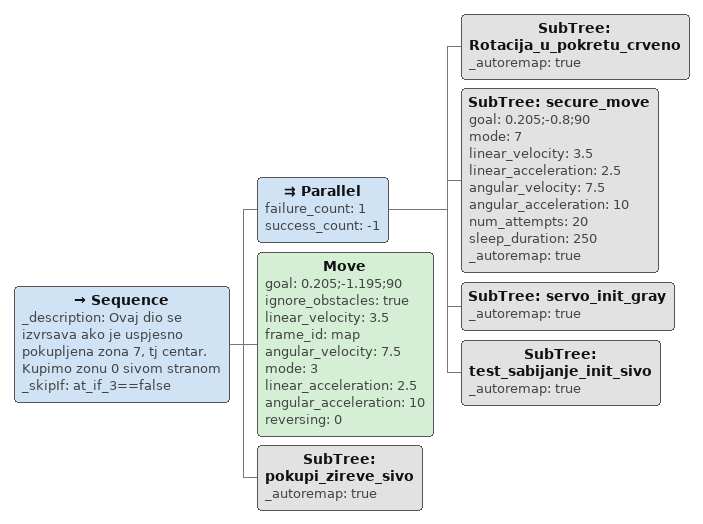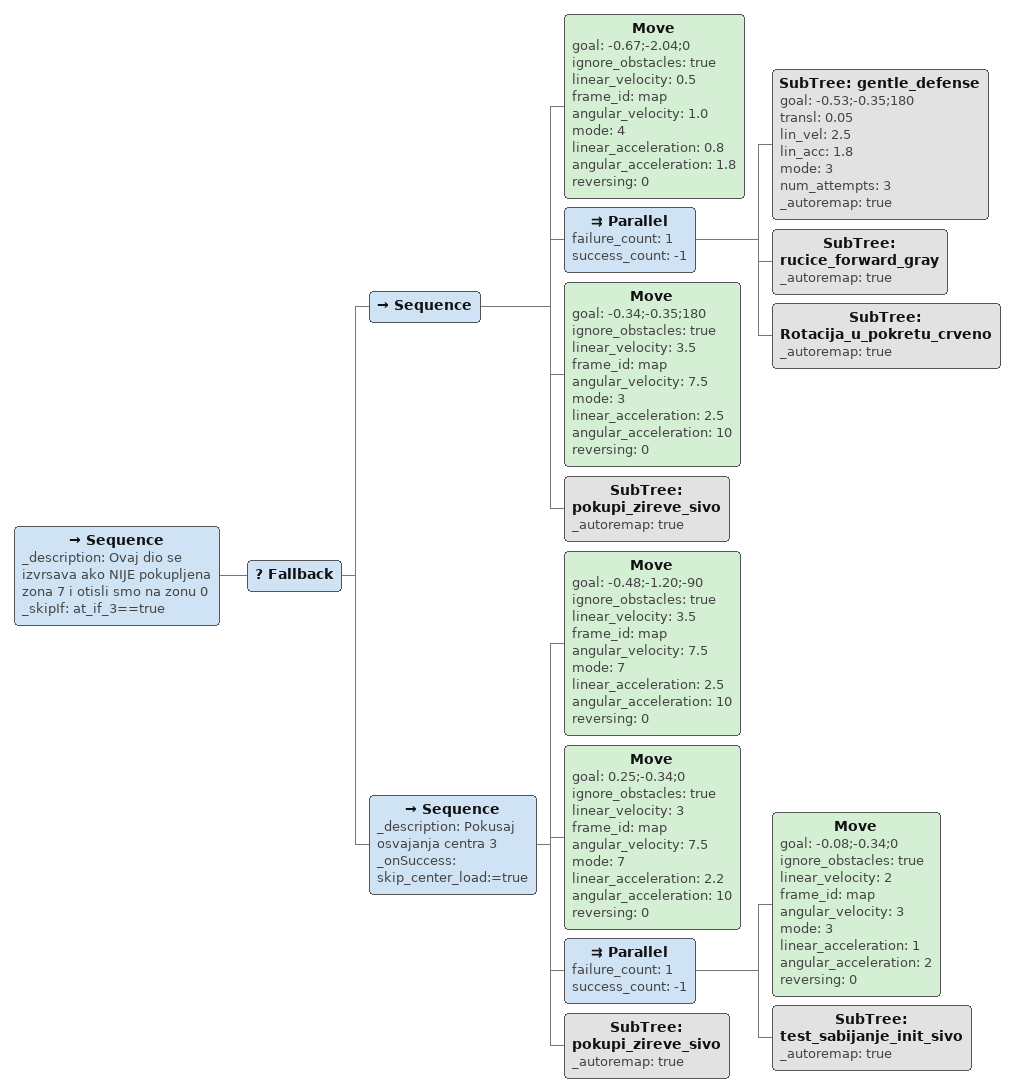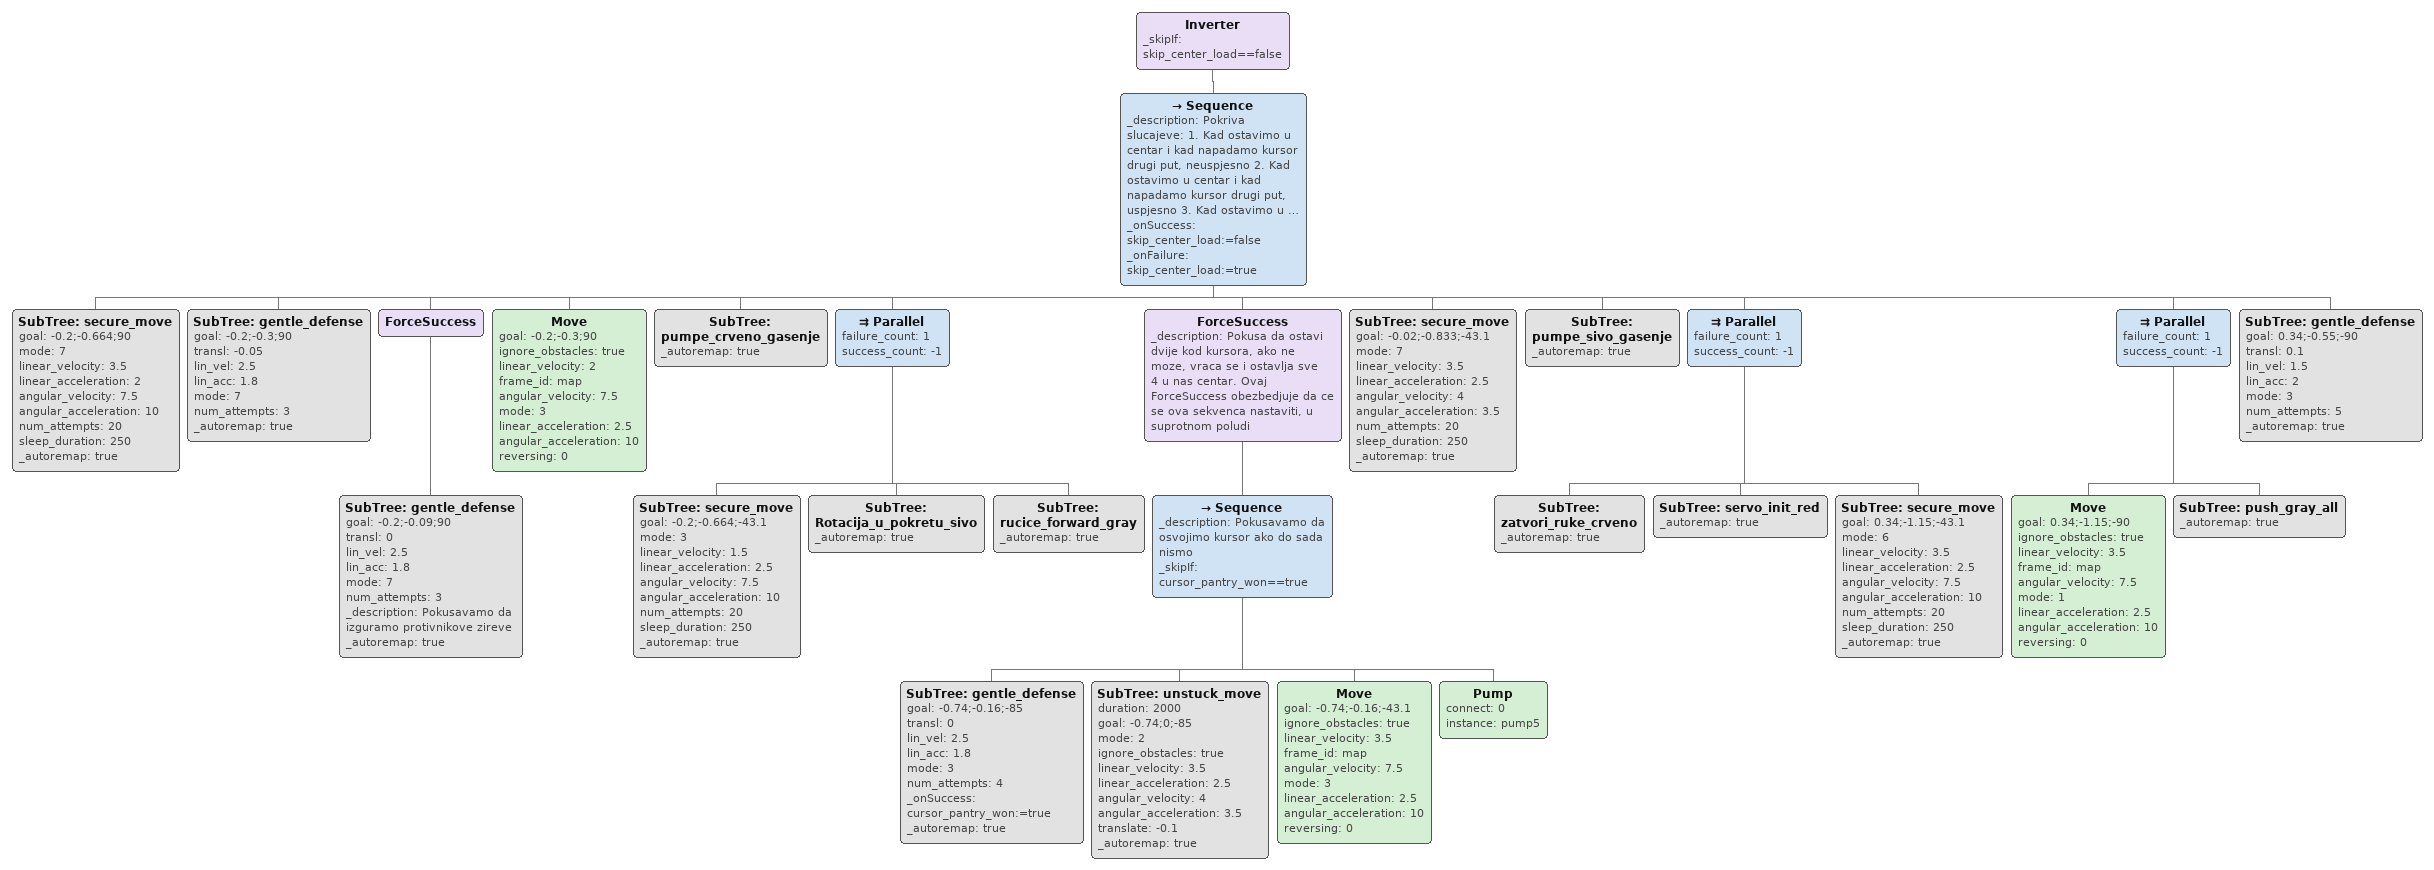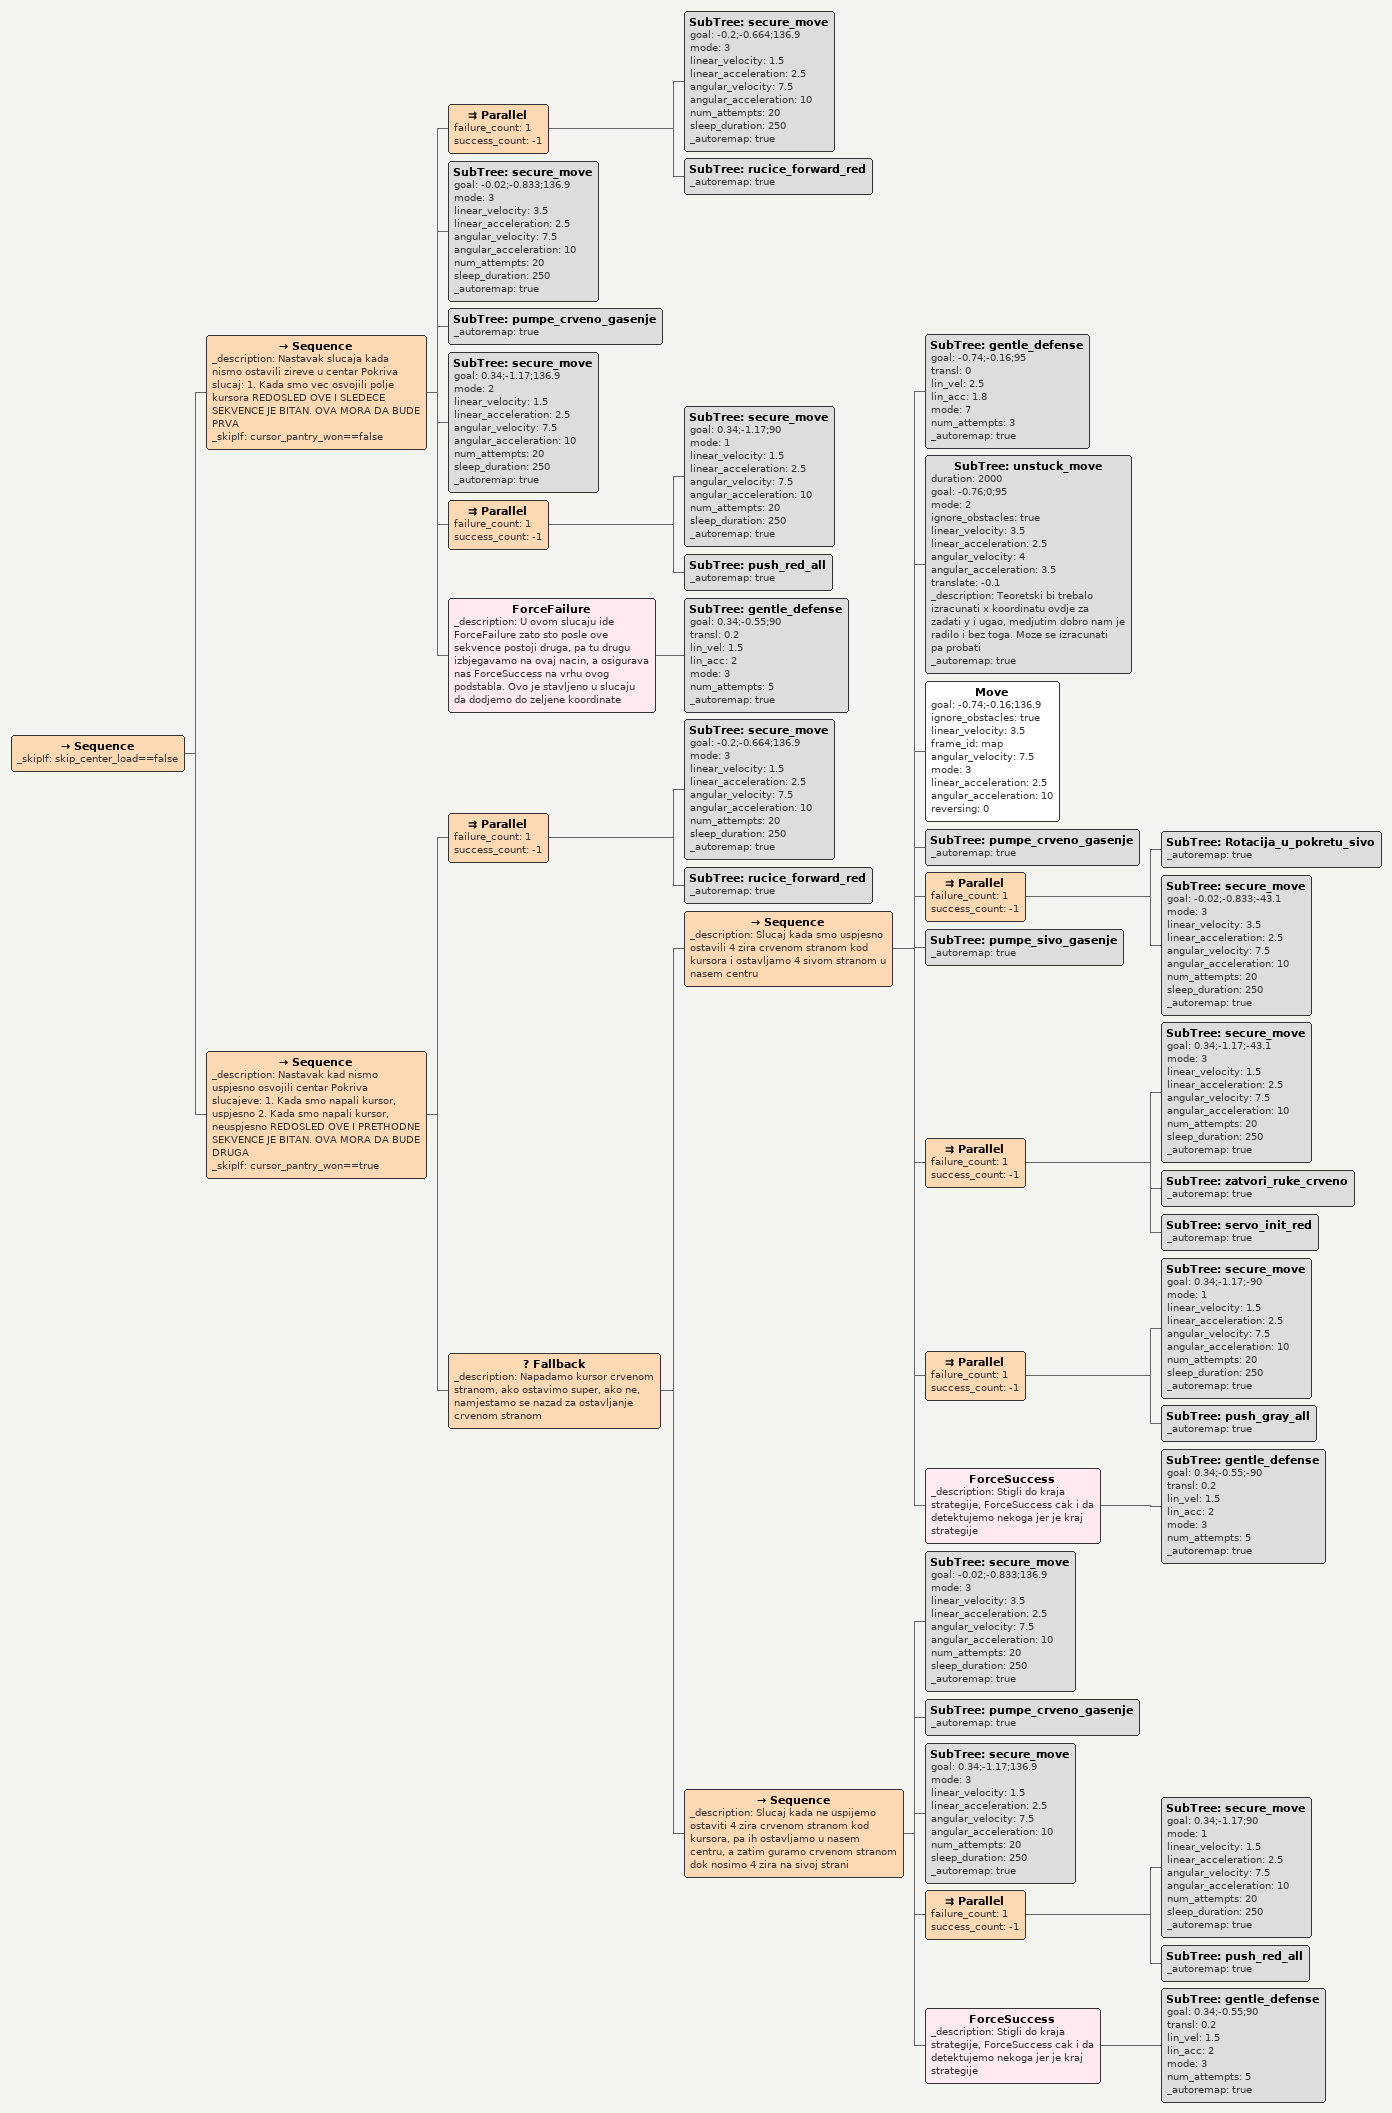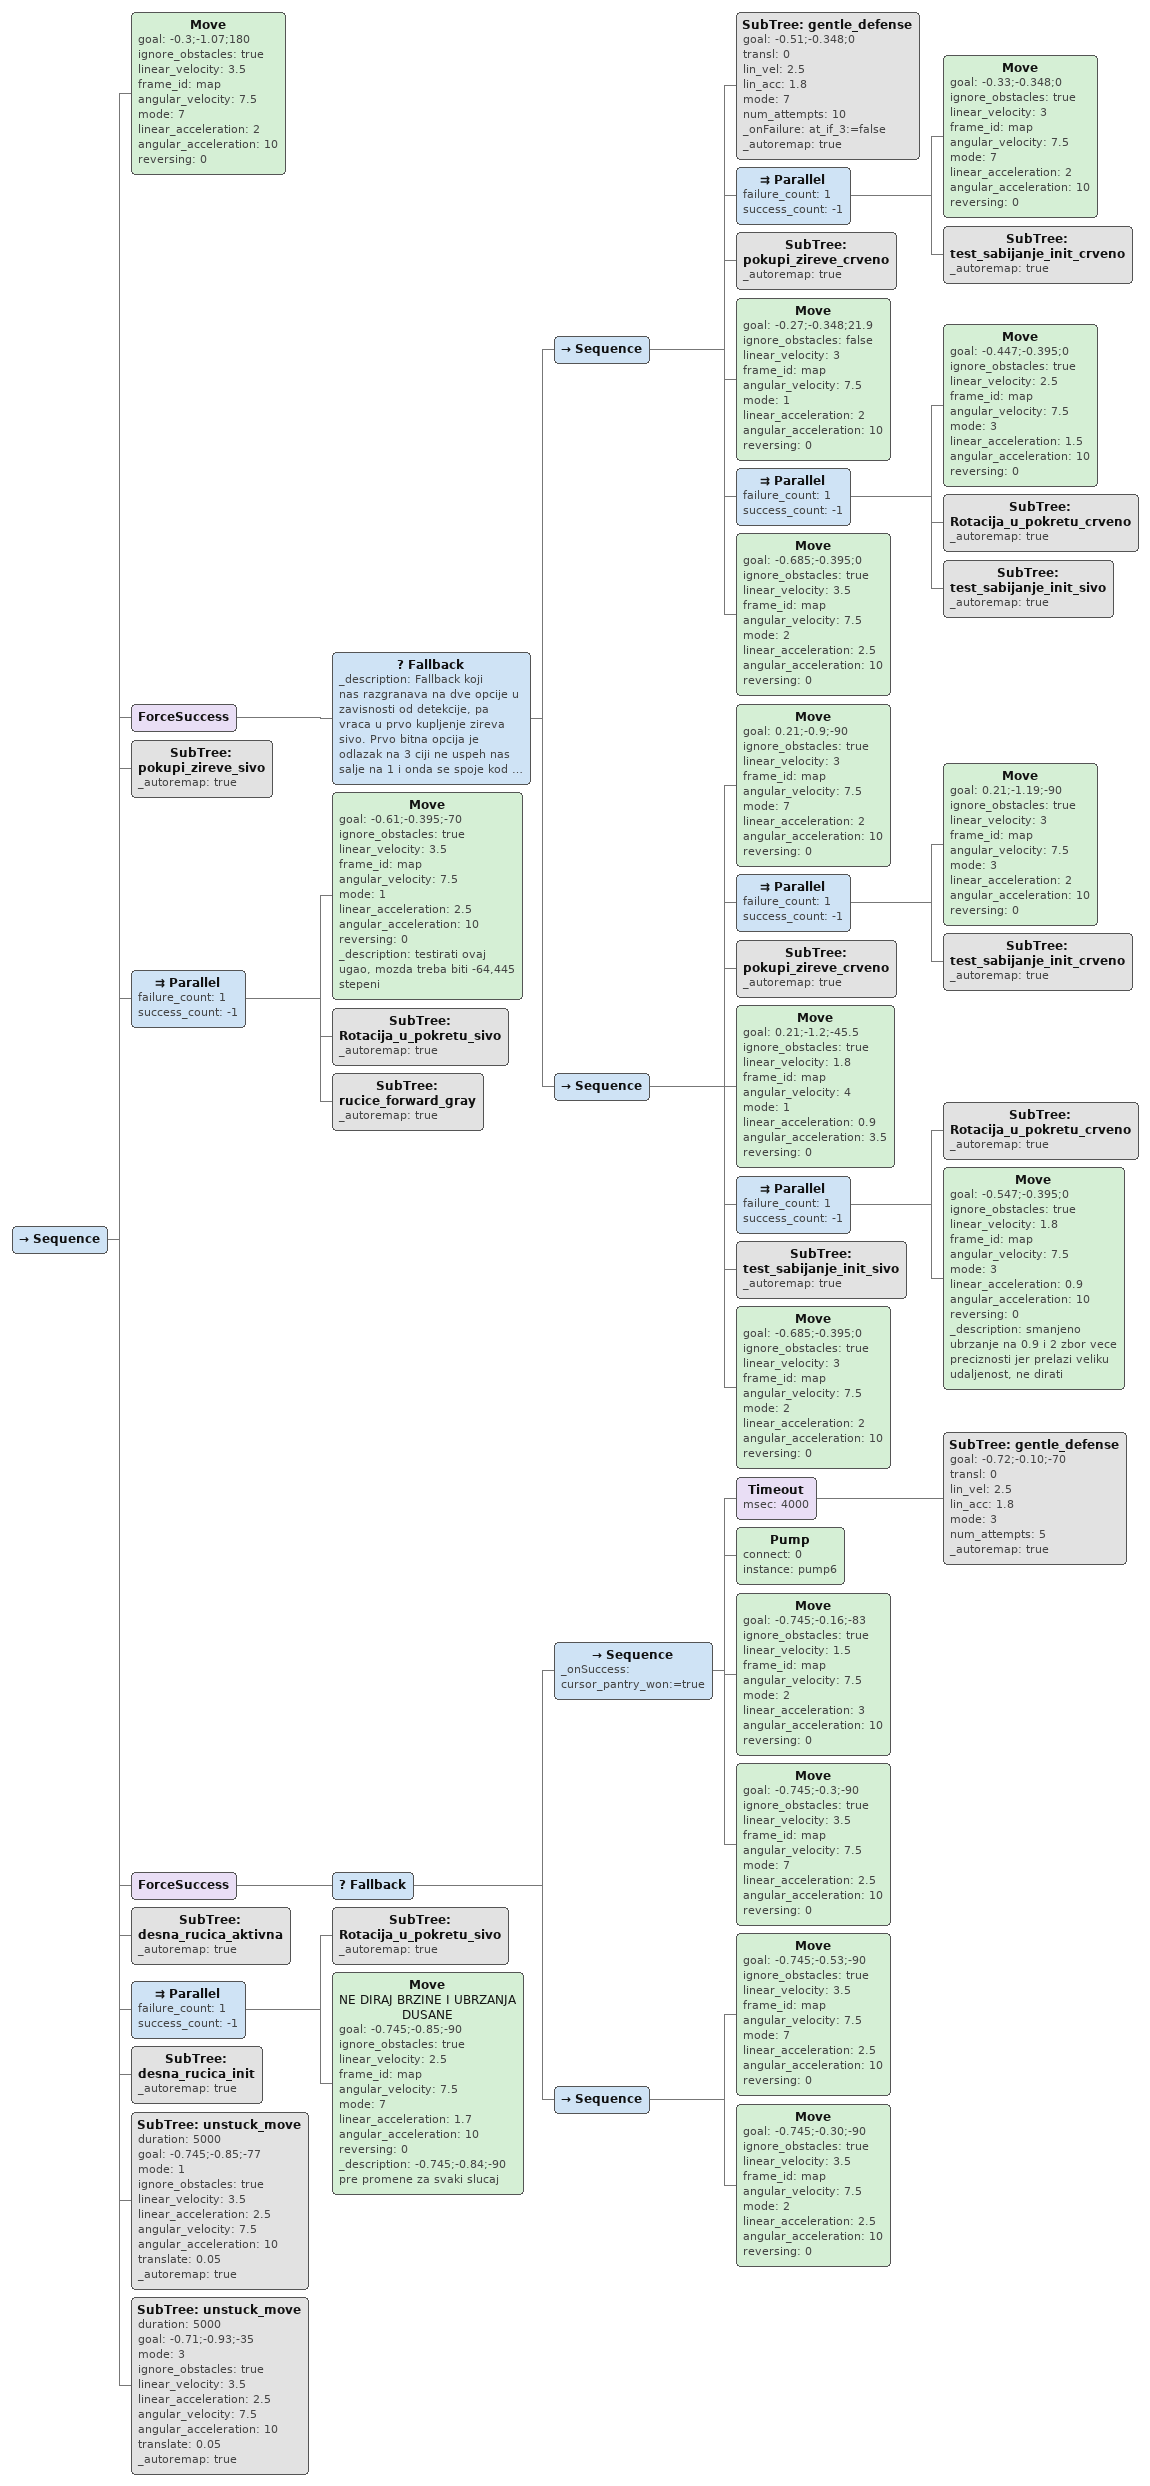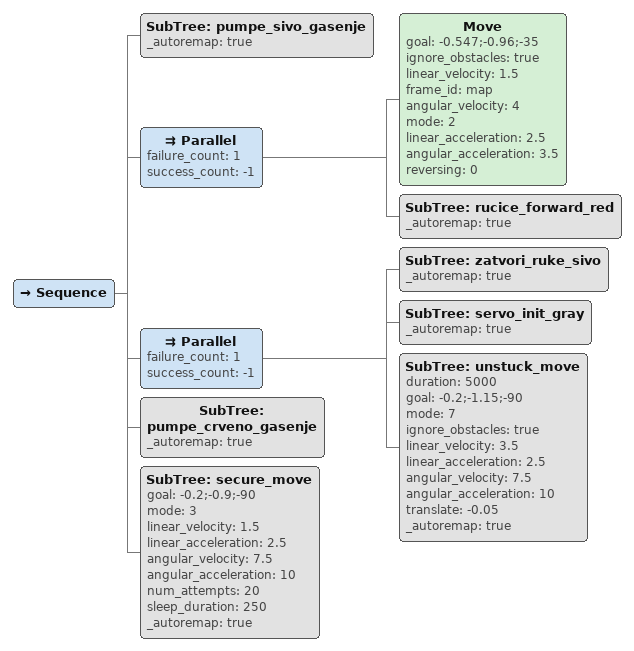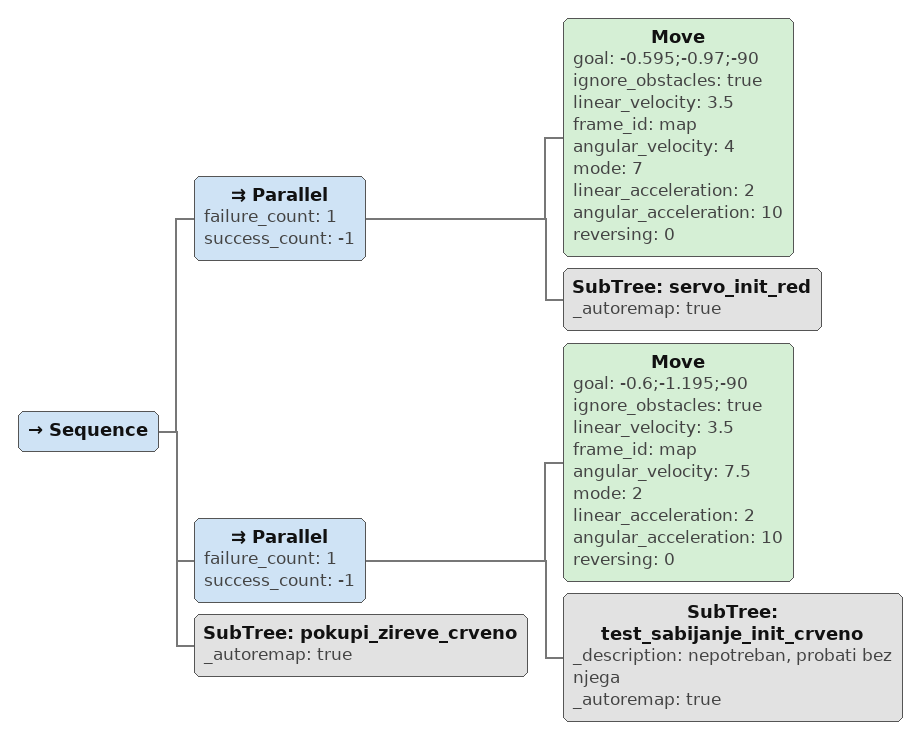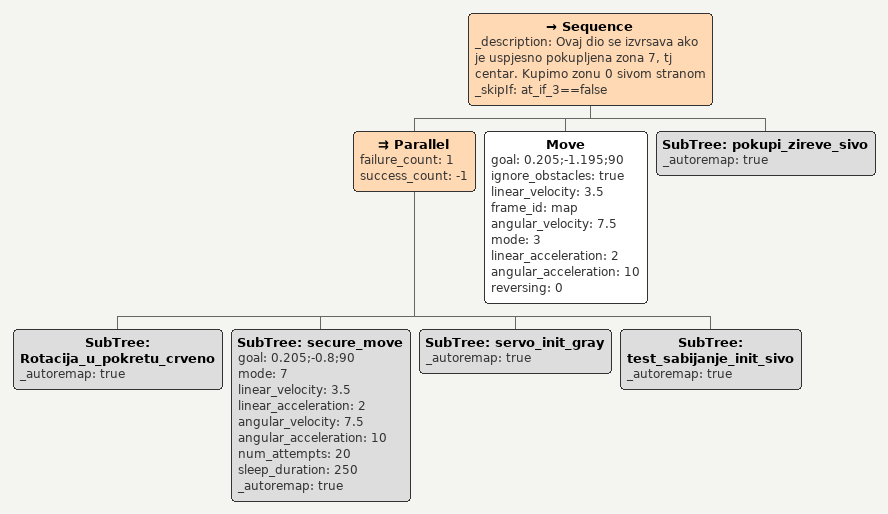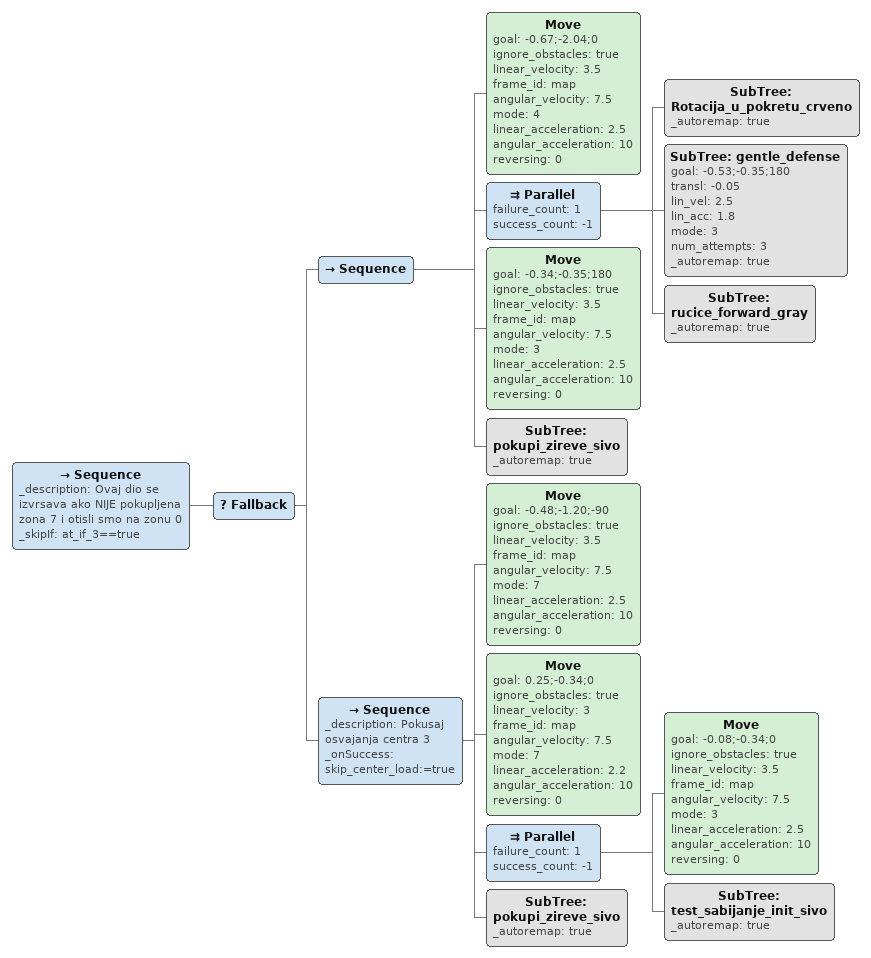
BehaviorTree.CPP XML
<Sequence _description="Ovaj dio se izvrsava ako je uspjesno pokupljena zona 7, tj centar. Kupimo zonu 0 sivom stranom" _skipIf="at_if_3==false">
  <Parallel failure_count="1" success_count="-1">
    <SubTree ID="Rotacija_u_pokretu_crveno" _autoremap="true"/>
    <SubTree ID="secure_move" goal="0.205;-0.8;90" mode="7" linear_velocity="3.5" linear_acceleration="2.5" angular_velocity="7.5" angular_acceleration="10" num_attempts="20" sleep_duration="250" _autoremap="true"/>
    <SubTree ID="servo_init_gray" _autoremap="true"/>
    <SubTree ID="test_sabijanje_init_sivo" _autoremap="true"/>
  </Parallel>
  <Move goal="0.205;-1.195;90" ignore_obstacles="true" linear_velocity="3.5" frame_id="map" angular_velocity="7.5" mode="3" linear_acceleration="2.5" angular_acceleration="10" reversing="0"/>
  <SubTree ID="pokupi_zireve_sivo" _autoremap="true"/>
</Sequence>

<Sequence _description="Ovaj dio se izvrsava ako NIJE pokupljena zona 7 i otisli smo na zonu 0
" _skipIf="at_if_3==true">
        <Fallback>
          <Sequence>
            <Move goal="-0.67;-2.04;0" ignore_obstacles="true" linear_velocity="0.5" frame_id="map" angular_velocity="1.0" mode="4" linear_acceleration="0.8" angular_acceleration="1.8" reversing="0"/>
            <Parallel failure_count="1" success_count="-1">
              <SubTree ID="gentle_defense" goal="-0.53;-0.35;180" transl="0.05" lin_vel="2.5" lin_acc="1.8" mode="3" num_attempts="3" _autoremap="true"/>
              <SubTree ID="rucice_forward_gray" _autoremap="true"/>
              <SubTree ID="Rotacija_u_pokretu_crveno" _autoremap="true"/>
            </Parallel>
            <Move goal="-0.34;-0.35;180" ignore_obstacles="true" linear_velocity="3.5" frame_id="map" angular_velocity="7.5" mode="3" linear_acceleration="2.5" angular_acceleration="10" reversing="0"/>
            <SubTree ID="pokupi_zireve_sivo" _autoremap="true"/>
          </Sequence>
          <Sequence _description="Pokusaj osvajanja centra 3" _onSuccess="skip_center_load:=true">
            <Move goal="-0.48;-1.20;-90" ignore_obstacles="true" linear_velocity="3.5" frame_id="map" angular_velocity="7.5" mode="7" linear_acceleration="2.5" angular_acceleration="10" reversing="0"/>
            <Move goal="0.25;-0.34;0" ignore_obstacles="true" linear_velocity="3" frame_id="map" angular_velocity="7.5" mode="7" linear_acceleration="2.2" angular_acceleration="10" reversing="0"/>
            <Parallel failure_count="1" success_count="-1">
              <Move goal="-0.08;-0.34;0" ignore_obstacles="true" linear_velocity="2" frame_id="map" angular_velocity="3" mode="3" linear_acceleration="1" angular_acceleration="2" reversing="0"/>
              <SubTree ID="test_sabijanje_init_sivo" _autoremap="true"/>
            </Parallel>
            <SubTree ID="pokupi_zireve_sivo" _autoremap="true"/>
          </Sequence>
        </Fallback>
      </Sequence>

<Inverter _skipIf="skip_center_load==false">
            <Sequence _description="Pokriva slucajeve:
1. Kad ostavimo u centar i kad napadamo kursor drugi put, neuspjesno
2. Kad ostavimo u centar i kad napadamo kursor drugi put, uspjesno
3. Kad ostavimo u centar i kad smo osvojili kursor prvi put
** Preko gentle_defence se prebacujemo na slucajeve kad nismo ostavili u centar" _onSuccess="skip_center_load:=false" _onFailure="skip_center_load:=true">
              <SubTree ID="secure_move" goal="-0.2;-0.664;90" mode="7" linear_velocity="3.5" linear_acceleration="2" angular_velocity="7.5" angular_acceleration="10" num_attempts="20" sleep_duration="250" _autoremap="true"/>
              <SubTree ID="gentle_defense" goal="-0.2;-0.3;90" transl="-0.05" lin_vel="2.5" lin_acc="1.8" mode="7" num_attempts="3" _autoremap="true"/>
              <ForceSuccess>
                <SubTree ID="gentle_defense" goal="-0.2;-0.09;90" transl="0" lin_vel="2.5" lin_acc="1.8" mode="7" num_attempts="3" _description="Pokusavamo da izguramo protivnikove zireve" _autoremap="true"/>
              </ForceSuccess>
              <Move goal="-0.2;-0.3;90" ignore_obstacles="true" linear_velocity="2" frame_id="map" angular_velocity="7.5" mode="3" linear_acceleration="2.5" angular_acceleration="10" reversing="0"/>
              <SubTree ID="pumpe_crveno_gasenje" _autoremap="true"/>
              <Parallel failure_count="1" success_count="-1">
                <SubTree ID="secure_move" goal="-0.2;-0.664;-43.1" mode="3" linear_velocity="1.5" linear_acceleration="2.5" angular_velocity="7.5" angular_acceleration="10" num_attempts="20" sleep_duration="250" _autoremap="true"/>
                <SubTree ID="Rotacija_u_pokretu_sivo" _autoremap="true"/>
                <SubTree ID="rucice_forward_gray" _autoremap="true"/>
              </Parallel>
              <ForceSuccess _description="Pokusa da ostavi dvije kod kursora, ako ne moze, vraca se i ostavlja sve 4 u nas centar. Ovaj ForceSuccess obezbedjuje da ce se ova sekvenca nastaviti, u suprotnom poludi">
                <Sequence _description="Pokusavamo da osvojimo kursor ako do sada nismo" _skipIf="cursor_pantry_won==true">
                  <SubTree ID="gentle_defense" goal="-0.74;-0.16;-85" transl="0" lin_vel="2.5" lin_acc="1.8" mode="3" num_attempts="4" _onSuccess="cursor_pantry_won:=true" _autoremap="true"/>
                  <SubTree ID="unstuck_move" duration="2000" goal="-0.74;0;-85" mode="2" ignore_obstacles="true" linear_velocity="3.5" linear_acceleration="2.5" angular_velocity="4" angular_acceleration="3.5" translate="-0.1" _autoremap="true"/>
                  <Move goal="-0.74;-0.16;-43.1" ignore_obstacles="true" linear_velocity="3.5" frame_id="map" angular_velocity="7.5" mode="3" linear_acceleration="2.5" angular_acceleration="10" reversing="0"/>
                  <Pump connect="0" instance="pump5"/>
                </Sequence>
              </ForceSuccess>
              <SubTree ID="secure_move" goal="-0.02;-0.833;-43.1" mode="7" linear_velocity="3.5" linear_acceleration="2.5" angular_velocity="4" angular_acceleration="3.5" num_attempts="20" sleep_duration="250" _autoremap="true"/>
              <SubTree ID="pumpe_sivo_gasenje" _autoremap="true"/>
              <Parallel failure_count="1" success_count="-1">
                <SubTree ID="zatvori_ruke_crveno" _autoremap="true"/>
                <SubTree ID="servo_init_red" _autoremap="true"/>
                <SubTree ID="secure_move" goal="0.34;-1.15;-43.1" mode="6" linear_velocity="3.5" linear_acceleration="2.5" angular_velocity="7.5" angular_acceleration="10" num_attempts="20" sleep_duration="250" _autoremap="true"/>
              </Parallel>
              <Parallel failure_count="1" success_count="-1">
                <Move goal="0.34;-1.15;-90" ignore_obstacles="true" linear_velocity="3.5" frame_id="map" angular_velocity="7.5" mode="1" linear_acceleration="2.5" angular_acceleration="10" reversing="0"/>
                <SubTree ID="push_gray_all" _autoremap="true"/>
              </Parallel>
              <SubTree ID="gentle_defense" goal="0.34;-0.55;-90" transl="0.1" lin_vel="1.5" lin_acc="2" mode="3" num_attempts="5" _autoremap="true"/>
            </Sequence>
          </Inverter>

<Sequence _skipIf="skip_center_load==false">
            <Sequence _description="Nastavak slucaja kada nismo ostavili zireve u centar

Pokriva slucaj:
1. Kada smo vec osvojili polje kursora

REDOSLED OVE I SLEDECE SEKVENCE JE BITAN. OVA MORA DA BUDE PRVA" _skipIf="cursor_pantry_won==false">
              <Parallel failure_count="1" success_count="-1">
                <SubTree ID="secure_move" goal="-0.2;-0.664;136.9" mode="3" linear_velocity="1.5" linear_acceleration="2.5" angular_velocity="7.5" angular_acceleration="10" num_attempts="20" sleep_duration="250" _autoremap="true"/>
                <SubTree ID="rucice_forward_red" _autoremap="true"/>
              </Parallel>
              <SubTree ID="secure_move" goal="-0.02;-0.833;136.9" mode="3" linear_velocity="3.5" linear_acceleration="2.5" angular_velocity="7.5" angular_acceleration="10" num_attempts="20" sleep_duration="250" _autoremap="true"/>
              <SubTree ID="pumpe_crveno_gasenje" _autoremap="true"/>
              <SubTree ID="secure_move" goal="0.34;-1.17;136.9" mode="2" linear_velocity="1.5" linear_acceleration="2.5" angular_velocity="7.5" angular_acceleration="10" num_attempts="20" sleep_duration="250" _autoremap="true"/>
              <Parallel failure_count="1" success_count="-1">
                <SubTree ID="secure_move" goal="0.34;-1.17;90" mode="1" linear_velocity="1.5" linear_acceleration="2.5" angular_velocity="7.5" angular_acceleration="10" num_attempts="20" sleep_duration="250" _autoremap="true"/>
                <SubTree ID="push_red_all" _autoremap="true"/>
              </Parallel>
              <ForceFailure _description="U ovom slucaju ide ForceFailure zato sto posle ove sekvence postoji druga, pa tu drugu izbjegavamo na ovaj nacin, a osigurava nas ForceSuccess na vrhu ovog podstabla. Ovo je stavljeno u slucaju da dodjemo do zeljene koordinate">
                <SubTree ID="gentle_defense" goal="0.34;-0.55;90" transl="0.2" lin_vel="1.5" lin_acc="2" mode="3" num_attempts="5" _autoremap="true"/>
              </ForceFailure>
            </Sequence>
            <Sequence _description="Nastavak kad nismo uspjesno osvojili centar

Pokriva slucajeve:
1. Kada smo napali kursor, uspjesno
2. Kada smo napali kursor, neuspjesno

REDOSLED OVE I PRETHODNE SEKVENCE JE BITAN. OVA MORA DA BUDE DRUGA" _skipIf="cursor_pantry_won==true">
              <Parallel failure_count="1" success_count="-1">
                <SubTree ID="secure_move" goal="-0.2;-0.664;136.9" mode="3" linear_velocity="1.5" linear_acceleration="2.5" angular_velocity="7.5" angular_acceleration="10" num_attempts="20" sleep_duration="250" _autoremap="true"/>
                <SubTree ID="rucice_forward_red" _autoremap="true"/>
              </Parallel>
              <Fallback _description="Napadamo kursor crvenom stranom, ako ostavimo super, ako ne, namjestamo se nazad za ostavljanje crvenom stranom">
                <Sequence _description="Slucaj kada smo uspjesno ostavili 4 zira crvenom stranom kod kursora i ostavljamo 4 sivom stranom u nasem centru">
                  <SubTree ID="gentle_defense" goal="-0.74;-0.16;95" transl="0" lin_vel="2.5" lin_acc="1.8" mode="7" num_attempts="3" _autoremap="true"/>
                  <SubTree ID="unstuck_move" duration="2000" goal="-0.76;0;95" mode="2" ignore_obstacles="true" linear_velocity="3.5" linear_acceleration="2.5" angular_velocity="4" angular_acceleration="3.5" translate="-0.1" _description="Teoretski bi trebalo izracunati x koordinatu ovdje za zadati y i ugao, medjutim dobro nam je radilo i bez toga. Moze se izracunati pa probati" _autoremap="true"/>
                  <Move goal="-0.74;-0.16;136.9" ignore_obstacles="true" linear_velocity="3.5" frame_id="map" angular_velocity="7.5" mode="3" linear_acceleration="2.5" angular_acceleration="10" reversing="0"/>
                  <SubTree ID="pumpe_crveno_gasenje" _autoremap="true"/>
                  <Parallel failure_count="1" success_count="-1">
                    <SubTree ID="Rotacija_u_pokretu_sivo" _autoremap="true"/>
                    <SubTree ID="secure_move" goal="-0.02;-0.833;-43.1" mode="3" linear_velocity="3.5" linear_acceleration="2.5" angular_velocity="7.5" angular_acceleration="10" num_attempts="20" sleep_duration="250" _autoremap="true"/>
                  </Parallel>
                  <SubTree ID="pumpe_sivo_gasenje" _autoremap="true"/>
                  <Parallel failure_count="1" success_count="-1">
                    <SubTree ID="secure_move" goal="0.34;-1.17;-43.1" mode="3" linear_velocity="1.5" linear_acceleration="2.5" angular_velocity="7.5" angular_acceleration="10" num_attempts="20" sleep_duration="250" _autoremap="true"/>
                    <SubTree ID="zatvori_ruke_crveno" _autoremap="true"/>
                    <SubTree ID="servo_init_red" _autoremap="true"/>
                  </Parallel>
                  <Parallel failure_count="1" success_count="-1">
                    <SubTree ID="secure_move" goal="0.34;-1.17;-90" mode="1" linear_velocity="1.5" linear_acceleration="2.5" angular_velocity="7.5" angular_acceleration="10" num_attempts="20" sleep_duration="250" _autoremap="true"/>
                    <SubTree ID="push_gray_all" _autoremap="true"/>
                  </Parallel>
                  <ForceSuccess _description="Stigli do kraja strategije, ForceSuccess cak i da detektujemo nekoga jer je kraj strategije">
                    <SubTree ID="gentle_defense" goal="0.34;-0.55;-90" transl="0.2" lin_vel="1.5" lin_acc="2" mode="3" num_attempts="5" _autoremap="true"/>
                  </ForceSuccess>
                </Sequence>
                <Sequence _description="Slucaj kada ne uspijemo ostaviti 4 zira crvenom stranom kod kursora, pa ih ostavljamo u nasem centru, a zatim guramo crvenom stranom dok nosimo 4 zira na sivoj strani">
                  <SubTree ID="secure_move" goal="-0.02;-0.833;136.9" mode="3" linear_velocity="3.5" linear_acceleration="2.5" angular_velocity="7.5" angular_acceleration="10" num_attempts="20" sleep_duration="250" _autoremap="true"/>
                  <SubTree ID="pumpe_crveno_gasenje" _autoremap="true"/>
                  <SubTree ID="secure_move" goal="0.34;-1.17;136.9" mode="3" linear_velocity="1.5" linear_acceleration="2.5" angular_velocity="7.5" angular_acceleration="10" num_attempts="20" sleep_duration="250" _autoremap="true"/>
                  <Parallel failure_count="1" success_count="-1">
                    <SubTree ID="secure_move" goal="0.34;-1.17;90" mode="1" linear_velocity="1.5" linear_acceleration="2.5" angular_velocity="7.5" angular_acceleration="10" num_attempts="20" sleep_duration="250" _autoremap="true"/>
                    <SubTree ID="push_red_all" _autoremap="true"/>
                  </Parallel>
                  <ForceSuccess _description="Stigli do kraja strategije, ForceSuccess cak i da detektujemo nekoga jer je kraj strategije">
                    <SubTree ID="gentle_defense" goal="0.34;-0.55;90" transl="0.2" lin_vel="1.5" lin_acc="2" mode="3" num_attempts="5" _autoremap="true"/>
                  </ForceSuccess>
                </Sequence>
              </Fallback>
            </Sequence>
          </Sequence>

<Sequence>
      <Move goal="-0.3;-1.07;180" ignore_obstacles="true" linear_velocity="3.5" frame_id="map" angular_velocity="7.5" mode="7" linear_acceleration="2" angular_acceleration="10" reversing="0"/>
      <ForceSuccess>
        <Fallback _description="Fallback koji nas razgranava na dve opcije u zavisnosti od detekcije, pa vraca u prvo kupljenje zireva sivo. Prvo bitna opcija je odlazak na 3 ciji ne uspeh nas salje na 1 i onda se spoje kod kupljenja kod 4.">
          <Sequence>
            <SubTree ID="gentle_defense" goal="-0.51;-0.348;0" transl="0" lin_vel="2.5" lin_acc="1.8" mode="7" num_attempts="10" _onFailure="at_if_3:=false" _autoremap="true"/>
            <Parallel failure_count="1" success_count="-1">
              <Move goal="-0.33;-0.348;0" ignore_obstacles="true" linear_velocity="3" frame_id="map" angular_velocity="7.5" mode="7" linear_acceleration="2" angular_acceleration="10" reversing="0"/>
              <SubTree ID="test_sabijanje_init_crveno" _autoremap="true"/>
            </Parallel>
            <SubTree ID="pokupi_zireve_crveno" _autoremap="true"/>
            <Move goal="-0.27;-0.348;21.9" ignore_obstacles="false" linear_velocity="3" frame_id="map" angular_velocity="7.5" mode="1" linear_acceleration="2" angular_acceleration="10" reversing="0"/>
            <Parallel failure_count="1" success_count="-1">
              <Move goal="-0.447;-0.395;0" ignore_obstacles="true" linear_velocity="2.5" frame_id="map" angular_velocity="7.5" mode="3" linear_acceleration="1.5" angular_acceleration="10" reversing="0"/>
              <SubTree ID="Rotacija_u_pokretu_crveno" _autoremap="true"/>
              <SubTree ID="test_sabijanje_init_sivo" _autoremap="true"/>
            </Parallel>
            <Move goal="-0.685;-0.395;0" ignore_obstacles="true" linear_velocity="3.5" frame_id="map" angular_velocity="7.5" mode="2" linear_acceleration="2.5" angular_acceleration="10" reversing="0"/>
          </Sequence>
          <Sequence>
            <Move goal="0.21;-0.9;-90" ignore_obstacles="true" linear_velocity="3" frame_id="map" angular_velocity="7.5" mode="7" linear_acceleration="2" angular_acceleration="10" reversing="0"/>
            <Parallel failure_count="1" success_count="-1">
              <Move goal="0.21;-1.19;-90" ignore_obstacles="true" linear_velocity="3" frame_id="map" angular_velocity="7.5" mode="3" linear_acceleration="2" angular_acceleration="10" reversing="0"/>
              <SubTree ID="test_sabijanje_init_crveno" _autoremap="true"/>
            </Parallel>
            <SubTree ID="pokupi_zireve_crveno" _autoremap="true"/>
            <Move goal="0.21;-1.2;-45.5" ignore_obstacles="true" linear_velocity="1.8" frame_id="map" angular_velocity="4" mode="1" linear_acceleration="0.9" angular_acceleration="3.5" reversing="0"/>
            <Parallel failure_count="1" success_count="-1">
              <SubTree ID="Rotacija_u_pokretu_crveno" _autoremap="true"/>
              <Move goal="-0.547;-0.395;0" ignore_obstacles="true" linear_velocity="1.8" frame_id="map" angular_velocity="7.5" mode="3" linear_acceleration="0.9" angular_acceleration="10" reversing="0" _description="smanjeno ubrzanje na 0.9 i 2 zbor vece preciznosti jer prelazi veliku udaljenost, ne dirati
"/>
            </Parallel>
            <SubTree ID="test_sabijanje_init_sivo" _autoremap="true"/>
            <Move goal="-0.685;-0.395;0" ignore_obstacles="true" linear_velocity="3" frame_id="map" angular_velocity="7.5" mode="2" linear_acceleration="2" angular_acceleration="10" reversing="0"/>
          </Sequence>
        </Fallback>
      </ForceSuccess>
      <SubTree ID="pokupi_zireve_sivo" _autoremap="true"/>
      <Parallel failure_count="1" success_count="-1">
        <Move goal="-0.61;-0.395;-70" ignore_obstacles="true" linear_velocity="3.5" frame_id="map" angular_velocity="7.5" mode="1" linear_acceleration="2.5" angular_acceleration="10" reversing="0" _description="testirati ovaj ugao, mozda treba biti -64,445 stepeni"/>
        <SubTree ID="Rotacija_u_pokretu_sivo" _autoremap="true"/>
        <SubTree ID="rucice_forward_gray" _autoremap="true"/>
      </Parallel>
      <ForceSuccess>
        <Fallback>
          <Sequence _onSuccess="cursor_pantry_won:=true">
            <Timeout msec="4000">
              <SubTree ID="gentle_defense" goal="-0.72;-0.10;-70" transl="0" lin_vel="2.5" lin_acc="1.8" mode="3" num_attempts="5" _autoremap="true"/>
            </Timeout>
            <Pump connect="0" instance="pump6"/>
            <Move goal="-0.745;-0.16;-83" ignore_obstacles="true" linear_velocity="1.5" frame_id="map" angular_velocity="7.5" mode="2" linear_acceleration="3" angular_acceleration="10" reversing="0"/>
            <Move goal="-0.745;-0.3;-90" ignore_obstacles="true" linear_velocity="3.5" frame_id="map" angular_velocity="7.5" mode="7" linear_acceleration="2.5" angular_acceleration="10" reversing="0"/>
          </Sequence>
          <Sequence>
            <Move goal="-0.745;-0.53;-90" ignore_obstacles="true" linear_velocity="3.5" frame_id="map" angular_velocity="7.5" mode="7" linear_acceleration="2.5" angular_acceleration="10" reversing="0"/>
            <Move goal="-0.745;-0.30;-90" ignore_obstacles="true" linear_velocity="3.5" frame_id="map" angular_velocity="7.5" mode="2" linear_acceleration="2.5" angular_acceleration="10" reversing="0"/>
          </Sequence>
        </Fallback>
      </ForceSuccess>
      <SubTree ID="desna_rucica_aktivna" _autoremap="true"/>
      <Parallel failure_count="1" success_count="-1">
        <SubTree ID="Rotacija_u_pokretu_sivo" _autoremap="true"/>
        <Move name="NE DIRAJ BRZINE I UBRZANJA DUSANE" goal="-0.745;-0.85;-90" ignore_obstacles="true" linear_velocity="2.5" frame_id="map" angular_velocity="7.5" mode="7" linear_acceleration="1.7" angular_acceleration="10" reversing="0" _description="-0.745;-0.84;-90 pre promene za svaki slucaj"/>
      </Parallel>
      <SubTree ID="desna_rucica_init" _autoremap="true"/>
      <SubTree ID="unstuck_move" duration="5000" goal="-0.745;-0.85;-77" mode="1" ignore_obstacles="true" linear_velocity="3.5" linear_acceleration="2.5" angular_velocity="7.5" angular_acceleration="10" translate="0.05" _autoremap="true"/>
      <SubTree ID="unstuck_move" duration="5000" goal="-0.71;-0.93;-35" mode="3" ignore_obstacles="true" linear_velocity="3.5" linear_acceleration="2.5" angular_velocity="7.5" angular_acceleration="10" translate="0.05" _autoremap="true"/>
    </Sequence>

<Sequence>
  <SubTree ID="pumpe_sivo_gasenje" _autoremap="true"/>
  <Parallel failure_count="1" success_count="-1">
    <Move goal="-0.547;-0.96;-35" ignore_obstacles="true" linear_velocity="1.5" frame_id="map" angular_velocity="4" mode="2" linear_acceleration="2.5" angular_acceleration="3.5" reversing="0"/>
    <SubTree ID="rucice_forward_red" _autoremap="true"/>
  </Parallel>
  <Parallel failure_count="1" success_count="-1">
    <SubTree ID="zatvori_ruke_sivo" _autoremap="true"/>
    <SubTree ID="servo_init_gray" _autoremap="true"/>
    <SubTree ID="unstuck_move" duration="5000" goal="-0.2;-1.15;-90" mode="7" ignore_obstacles="true" linear_velocity="3.5" linear_acceleration="2.5" angular_velocity="7.5" angular_acceleration="10" translate="-0.05" _autoremap="true"/>
  </Parallel>
  <SubTree ID="pumpe_crveno_gasenje" _autoremap="true"/>
  <SubTree ID="secure_move" goal="-0.2;-0.9;-90" mode="3" linear_velocity="1.5" linear_acceleration="2.5" angular_velocity="7.5" angular_acceleration="10" num_attempts="20" sleep_duration="250" _autoremap="true"/>
</Sequence>

<Sequence>
  <Parallel failure_count="1" success_count="-1">
    <Move goal="-0.595;-0.97;-90" ignore_obstacles="true" linear_velocity="3.5" frame_id="map" angular_velocity="4" mode="7" linear_acceleration="2" angular_acceleration="10" reversing="0"/>
    <SubTree ID="servo_init_red" _autoremap="true"/>
  </Parallel>
  <Parallel failure_count="1" success_count="-1">
    <Move goal="-0.6;-1.195;-90" ignore_obstacles="true" linear_velocity="3.5" frame_id="map" angular_velocity="7.5" mode="2" linear_acceleration="2" angular_acceleration="10" reversing="0"/>
    <SubTree ID="test_sabijanje_init_crveno" _description="nepotreban, probati bez njega" _autoremap="true"/>
  </Parallel>
  <SubTree ID="pokupi_zireve_crveno" _autoremap="true"/>
</Sequence>

<Sequence _description="Ovaj dio se izvrsava ako je uspjesno pokupljena zona 7, tj centar. Kupimo zonu 0 sivom stranom" _skipIf="at_if_3==false">
  <Parallel failure_count="1" success_count="-1">
    <SubTree ID="Rotacija_u_pokretu_crveno" _autoremap="true"/>
    <SubTree ID="secure_move" goal="0.205;-0.8;90" mode="7" linear_velocity="3.5" linear_acceleration="2" angular_velocity="7.5" angular_acceleration="10" num_attempts="20" sleep_duration="250" _autoremap="true"/>
    <SubTree ID="servo_init_gray" _autoremap="true"/>
    <SubTree ID="test_sabijanje_init_sivo" _autoremap="true"/>
  </Parallel>
  <Move goal="0.205;-1.195;90" ignore_obstacles="true" linear_velocity="3.5" frame_id="map" angular_velocity="7.5" mode="3" linear_acceleration="2" angular_acceleration="10" reversing="0"/>
  <SubTree ID="pokupi_zireve_sivo" _autoremap="true"/>
</Sequence>

<Sequence _description="Ovaj dio se izvrsava ako NIJE pokupljena zona 7 i otisli smo na zonu 0
" _skipIf="at_if_3==true">
        <Fallback>
          <Sequence>
            <Move goal="-0.67;-2.04;0" ignore_obstacles="true" linear_velocity="3.5" frame_id="map" angular_velocity="7.5" mode="4" linear_acceleration="2.5" angular_acceleration="10" reversing="0"/>
            <Parallel failure_count="1" success_count="-1">
              <SubTree ID="Rotacija_u_pokretu_crveno" _autoremap="true"/>
              <SubTree ID="gentle_defense" goal="-0.53;-0.35;180" transl="-0.05" lin_vel="2.5" lin_acc="1.8" mode="3" num_attempts="3" _autoremap="true"/>
              <SubTree ID="rucice_forward_gray" _autoremap="true"/>
            </Parallel>
            <Move goal="-0.34;-0.35;180" ignore_obstacles="true" linear_velocity="3.5" frame_id="map" angular_velocity="7.5" mode="3" linear_acceleration="2.5" angular_acceleration="10" reversing="0"/>
            <SubTree ID="pokupi_zireve_sivo" _autoremap="true"/>
          </Sequence>
          <Sequence _description="Pokusaj osvajanja centra 3" _onSuccess="skip_center_load:=true">
            <Move goal="-0.48;-1.20;-90" ignore_obstacles="true" linear_velocity="3.5" frame_id="map" angular_velocity="7.5" mode="7" linear_acceleration="2.5" angular_acceleration="10" reversing="0"/>
            <Move goal="0.25;-0.34;0" ignore_obstacles="true" linear_velocity="3" frame_id="map" angular_velocity="7.5" mode="7" linear_acceleration="2.2" angular_acceleration="10" reversing="0"/>
            <Parallel failure_count="1" success_count="-1">
              <Move goal="-0.08;-0.34;0" ignore_obstacles="true" linear_velocity="3.5" frame_id="map" angular_velocity="7.5" mode="3" linear_acceleration="2.5" angular_acceleration="10" reversing="0"/>
              <SubTree ID="test_sabijanje_init_sivo" _autoremap="true"/>
            </Parallel>
            <SubTree ID="pokupi_zireve_sivo" _autoremap="true"/>
          </Sequence>
        </Fallback>
      </Sequence>
